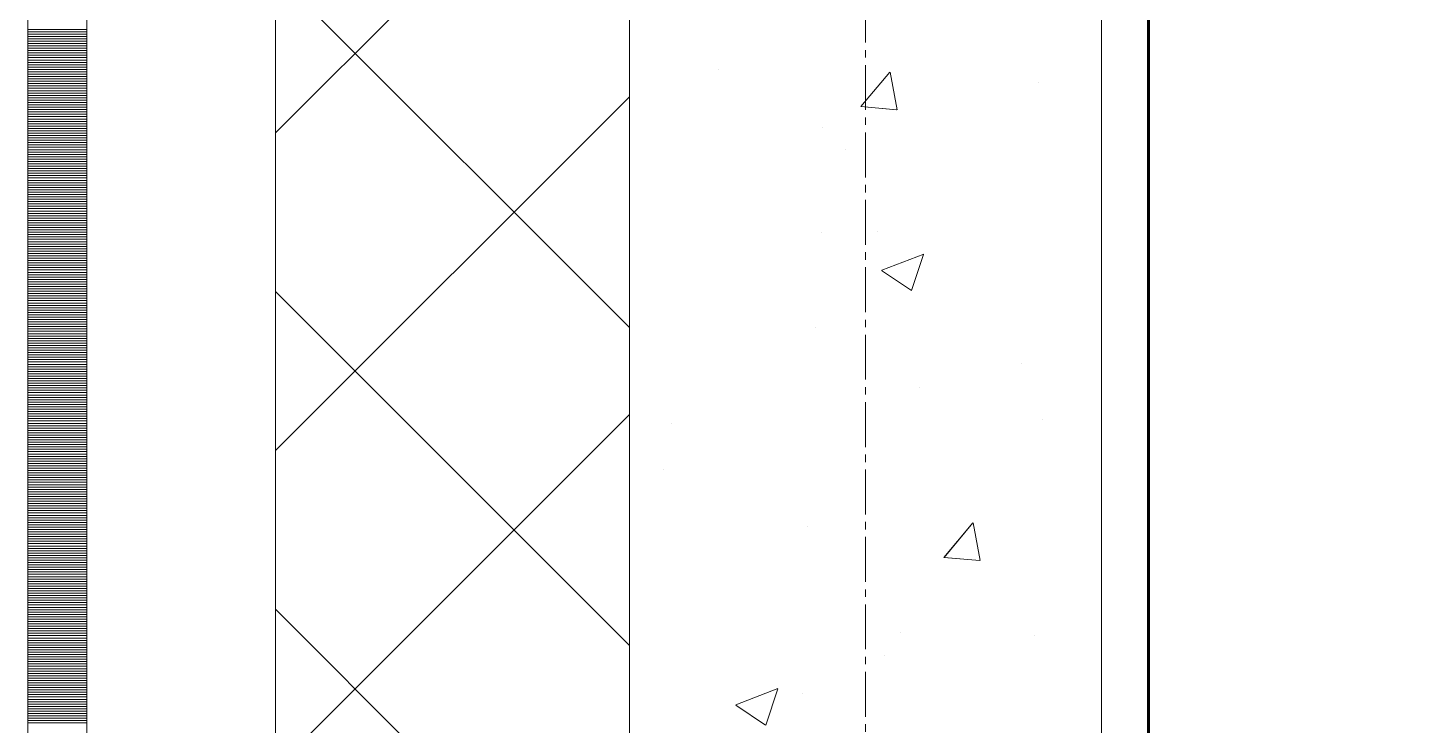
# Model space of a CAD drawing. Header units: millimetres. Extents: x 470010 to 1231400, y -134005 to 421770.
# Drawn here: x 672519 to 673107, y -64565 to -64270 of the extents above; entities that cross this region are included whole.
import ezdxf
from ezdxf.enums import TextEntityAlignment as Align

# ---------------------------------------------------------------- set-up
doc = ezdxf.new("R2010")
doc.units = ezdxf.units.MM
doc.linetypes.add('CENTER2', pattern=[28.575, 19.05, -3.175, 3.175, -3.175])
doc.linetypes.add('DASHED', pattern=[19.05, 12.7, -6.35])
doc.layers.get('Defpoints').update_dxf_attribs({"color": 140})
for name, color, linetype, lineweight in [('0) шп потолок', 3, 'Continuous', 60), ('АР_Стены ПЕНОблок', 52, 'Continuous', 20), ('АР_Тонкая', 254, 'Continuous', 5), ('АР_Утеплитель', 31, 'Continuous', 0), ('АР_Штриховка', 8, 'Continuous', 0)]:
    doc.layers.add(name, color=color, linetype=linetype, lineweight=lineweight)
doc.layers.add('АР_Делит', color=120, linetype='Continuous', lineweight=0, plot=False)
doc.layers.add('РД_Оси_100', color=7, linetype='Continuous', lineweight=0, true_color=0x525252)
doc.styles.add('style1', font='ARIALN.TTF')

# ---------------------------------------------------------------- blocks, each defined once
blk = doc.blocks.new('СОШ_2200_АР_ОСИ_М100_28.05.24')
at = {"layer": 'АР_Делит', "color": 251, "linetype": 'DASHED', "true_color": 0x636466}
blk.add_lwpolyline([(114955, 135155), (114955, -355), (93595.036, -355), (93595.036, 13855), (94145, 13855), (94145, 68320), (66055, 68320), (66055, 13857.73), (83455, 13857.73), (83455, -355), (45245, -355), (45245, 13145), (44695, 13145), (44695, 26755), (45245, 26755), (45245, 68320), (20455, 68320), (20455, 26755), (27955, 26755), (27955, 13145), (-355, 13145), (-355, 100855)], dxfattribs=at)
at = {"layer": 'РД_Оси_100', "color": 251, "linetype": 'CENTER2', "true_color": 0x636466}
blk.add_line((0, -6155), (0, 139938.679), dxfattribs=at)
blk = doc.blocks.new('A$C9108343f')
at = {"layer": '0) шп потолок'}
blk.add_lwpolyline([(13624.96, 33565), (7274.96, 33565), (7274.96, 42655), (14854.96, 42655), (14854.96, 33985)], dxfattribs=at)
at = {"layer": 'АР_Стены ПЕНОблок', "color": 18, "linetype": 'Continuous', "lineweight": 20, "true_color": 0x000000}
for p, q in [((7054.96, 97555), (7054.96, 21355)), ((7254.96, 21355), (7254.96, 97555))]:
    blk.add_line(p, q, dxfattribs=at)
at = {"layer": 'АР_Тонкая', "color": 18, "linetype": 'Continuous', "lineweight": 5, "true_color": 0x000000}
for p, q in [((6799.96, 97555), (6799.96, 21355)), ((6824.96, 97555), (6824.96, 21355)), ((6824.96, 21355), (6824.96, 97555)), ((6904.96, 21355), (6904.96, 97555))]:
    blk.add_line(p, q, dxfattribs=at)
at = {"layer": 'АР_Утеплитель', "color": 18, "linetype": 'Continuous', "lineweight": 0, "true_color": 0x000000}
for p, q in [((6904.96, 97555), (6904.96, 21355)), ((7054.96, 21355), (7054.96, 97555))]:
    blk.add_line(p, q, dxfattribs=at)
at = {"layer": 'АР_Штриховка', "color": 18, "linetype": 'Continuous', "lineweight": 0, "true_color": 0x000000}
for p, q in [((6904.96, 36051.91), (7054.96, 36201.91)), ((7054.96, 35969.34), (6904.96, 36119.34)), ((6799.96, 36095.75), (6824.96, 36095.75)), ((6799.96, 36094.75), (6824.96, 36094.75)), ((6799.96, 36093.75), (6824.96, 36093.75)), ((6799.96, 36092.75), (6824.96, 36092.75)), ((6799.96, 36091.75), (6824.96, 36091.75)), ((6799.96, 36090.75), (6824.96, 36090.75)), ((6799.96, 36089.75), (6824.96, 36089.75)), ((6799.96, 36088.75), (6824.96, 36088.75)), ((6799.96, 36087.75), (6824.96, 36087.75)), ((6799.96, 36086.75), (6824.96, 36086.75)), ((6799.96, 36085.75), (6824.96, 36085.75)), ((6799.96, 36084.75), (6824.96, 36084.75)), ((6799.96, 36083.75), (6824.96, 36083.75)), ((6799.96, 36082.75), (6824.96, 36082.75)), ((6799.96, 36081.75), (6824.96, 36081.75)), ((6799.96, 36080.75), (6824.96, 36080.75)), ((6799.96, 36079.75), (6824.96, 36079.75)), ((6799.96, 36078.75), (6824.96, 36078.75)), ((6799.96, 36077.75), (6824.96, 36077.75)), ((6799.96, 36076.75), (6824.96, 36076.75)), ((7092.8, 36078.93), (7092.8, 36078.93)), ((7153.01, 36063), (7165.26, 36077.6)), ((7168.35, 36061.7), (7165.42, 36077.62)), ((6799.96, 36075.75), (6824.96, 36075.75)), ((6799.96, 36074.75), (6824.96, 36074.75)), ((6799.96, 36073.75), (6824.96, 36073.75)), ((6799.96, 36072.75), (6824.96, 36072.75)), ((6799.96, 36071.75), (6824.96, 36071.75)), ((6799.96, 36070.75), (6824.96, 36070.75)), ((7228.39, 36073.2), (7228.39, 36073.2)), ((6799.96, 36069.75), (6824.96, 36069.75)), ((6799.96, 36068.75), (6824.96, 36068.75)), ((6799.96, 36067.75), (6824.96, 36067.75)), ((6799.96, 36066.75), (6824.96, 36066.75)), ((6799.96, 36065.75), (6824.96, 36065.75)), ((6799.96, 36064.75), (6824.96, 36064.75)), ((6904.96, 35917.21), (7054.96, 36067.21)), ((6799.96, 36063.75), (6824.96, 36063.75)), ((6799.96, 36062.75), (6824.96, 36062.75)), ((6799.96, 36061.75), (6824.96, 36061.75)), ((6799.96, 36060.75), (6824.96, 36060.75)), ((6799.96, 36059.75), (6824.96, 36059.75)), ((6799.96, 36058.75), (6824.96, 36058.75)), ((7153.01, 36063), (7168.19, 36061.67)), ((6799.96, 36057.75), (6824.96, 36057.75)), ((6799.96, 36056.75), (6824.96, 36056.75)), ((6799.96, 36055.75), (6824.96, 36055.75)), ((6799.96, 36054.75), (6824.96, 36054.75)), ((6799.96, 36053.75), (6824.96, 36053.75)), ((6799.96, 36052.75), (6824.96, 36052.75)), ((7136.79, 36054.03), (7136.79, 36054.03)), ((6799.96, 36051.75), (6824.96, 36051.75)), ((6799.96, 36050.75), (6824.96, 36050.75)), ((6799.96, 36049.75), (6824.96, 36049.75)), ((6799.96, 36048.75), (6824.96, 36048.75)), ((6799.96, 36047.75), (6824.96, 36047.75)), ((6799.96, 36046.75), (6824.96, 36046.75)), ((6799.96, 36045.75), (6824.96, 36045.75)), ((6799.96, 36044.75), (6824.96, 36044.75)), ((6799.96, 36043.75), (6824.96, 36043.75)), ((6799.96, 36042.75), (6824.96, 36042.75)), ((6799.96, 36041.75), (6824.96, 36041.75)), ((7146.35, 36044.81), (7146.35, 36044.81)), ((6799.96, 36040.75), (6824.96, 36040.75)), ((6799.96, 36039.75), (6824.96, 36039.75)), ((6799.96, 36038.75), (6824.96, 36038.75)), ((6799.96, 36037.75), (6824.96, 36037.75)), ((6799.96, 36036.75), (6824.96, 36036.75)), ((6799.96, 36035.75), (6824.96, 36035.75)), ((6799.96, 36034.75), (6824.96, 36034.75)), ((6799.96, 36033.75), (6824.96, 36033.75)), ((6799.96, 36032.75), (6824.96, 36032.75)), ((6799.96, 36031.75), (6824.96, 36031.75)), ((6799.96, 36030.75), (6824.96, 36030.75)), ((6799.96, 36029.75), (6824.96, 36029.75)), ((6799.96, 36028.75), (6824.96, 36028.75)), ((6799.96, 36027.75), (6824.96, 36027.75)), ((6799.96, 36026.75), (6824.96, 36026.75)), ((6799.96, 36025.75), (6824.96, 36025.75)), ((6799.96, 36024.75), (6824.96, 36024.75)), ((6799.96, 36023.75), (6824.96, 36023.75)), ((6799.96, 36022.75), (6824.96, 36022.75)), ((6799.96, 36021.75), (6824.96, 36021.75)), ((6799.96, 36020.75), (6824.96, 36020.75)), ((6799.96, 36019.75), (6824.96, 36019.75)), ((6799.96, 36018.75), (6824.96, 36018.75)), ((6799.96, 36017.75), (6824.96, 36017.75)), ((6799.96, 36016.75), (6824.96, 36016.75)), ((6799.96, 36015.75), (6824.96, 36015.75)), ((6799.96, 36014.75), (6824.96, 36014.75)), ((6799.96, 36013.75), (6824.96, 36013.75)), ((6799.96, 36012.75), (6824.96, 36012.75)), ((6799.96, 36011.75), (6824.96, 36011.75)), ((6799.96, 36010.75), (6824.96, 36010.75)), ((6799.96, 36009.75), (6824.96, 36009.75)), ((6799.96, 36008.75), (6824.96, 36008.75)), ((6799.96, 36007.75), (6824.96, 36007.75)), ((6799.96, 36006.75), (6824.96, 36006.75)), ((6799.96, 36005.75), (6824.96, 36005.75)), ((7136.36, 36009.49), (7136.36, 36009.49)), ((7160.2, 36010.07), (7160.2, 36010.07)), ((6799.96, 36004.75), (6824.96, 36004.75)), ((6799.96, 36003.75), (6824.96, 36003.75)), ((6799.96, 36002.75), (6824.96, 36002.75)), ((6799.96, 36001.75), (6824.96, 36001.75)), ((6799.96, 36000.75), (6824.96, 36000.75)), ((6799.96, 35999.75), (6824.96, 35999.75)), ((7161.89, 35993.65), (7179.67, 36000.48)), ((7174.48, 35985), (7179.63, 36000.35)), ((6799.96, 35998.75), (6824.96, 35998.75)), ((6799.96, 35997.75), (6824.96, 35997.75)), ((6799.96, 35996.75), (6824.96, 35996.75)), ((6799.96, 35995.75), (6824.96, 35995.75)), ((6799.96, 35994.75), (6824.96, 35994.75)), ((6799.96, 35993.75), (6824.96, 35993.75)), ((6799.96, 35992.75), (6824.96, 35992.75)), ((6799.96, 35991.75), (6824.96, 35991.75)), ((6799.96, 35990.75), (6824.96, 35990.75)), ((6799.96, 35989.75), (6824.96, 35989.75)), ((6799.96, 35988.75), (6824.96, 35988.75)), ((7161.83, 35993.53), (7174.47, 35985)), ((6799.96, 35987.75), (6824.96, 35987.75)), ((6799.96, 35986.75), (6824.96, 35986.75)), ((6799.96, 35985.75), (6824.96, 35985.75)), ((6799.96, 35984.75), (6824.96, 35984.75)), ((6799.96, 35983.75), (6824.96, 35983.75)), ((6799.96, 35982.75), (6824.96, 35982.75)), ((7054.96, 35834.64), (6904.96, 35984.64)), ((6799.96, 35981.75), (6824.96, 35981.75)), ((6799.96, 35980.75), (6824.96, 35980.75)), ((6799.96, 35979.75), (6824.96, 35979.75)), ((6799.96, 35978.75), (6824.96, 35978.75)), ((6799.96, 35977.75), (6824.96, 35977.75)), ((6799.96, 35976.75), (6824.96, 35976.75)), ((6799.96, 35975.75), (6824.96, 35975.75)), ((6799.96, 35974.75), (6824.96, 35974.75)), ((6799.96, 35973.75), (6824.96, 35973.75)), ((6799.96, 35972.75), (6824.96, 35972.75)), ((6799.96, 35971.75), (6824.96, 35971.75)), ((6799.96, 35970.75), (6824.96, 35970.75)), ((6799.96, 35969.75), (6824.96, 35969.75)), ((6799.96, 35968.75), (6824.96, 35968.75)), ((6799.96, 35967.75), (6824.96, 35967.75)), ((6799.96, 35966.75), (6824.96, 35966.75)), ((6799.96, 35965.75), (6824.96, 35965.75)), ((6799.96, 35964.75), (6824.96, 35964.75)), ((7133.7, 35969.48), (7133.7, 35969.48)), ((6799.96, 35963.75), (6824.96, 35963.75)), ((6799.96, 35962.75), (6824.96, 35962.75)), ((6799.96, 35961.75), (6824.96, 35961.75)), ((6799.96, 35960.75), (6824.96, 35960.75)), ((6799.96, 35959.75), (6824.96, 35959.75)), ((6799.96, 35958.75), (6824.96, 35958.75)), ((6799.96, 35957.75), (6824.96, 35957.75)), ((6799.96, 35956.75), (6824.96, 35956.75)), ((6799.96, 35955.75), (6824.96, 35955.75)), ((6799.96, 35954.75), (6824.96, 35954.75)), ((6799.96, 35953.75), (6824.96, 35953.75)), ((6799.96, 35952.75), (6824.96, 35952.75)), ((7221.06, 35954.3), (7221.06, 35954.3)), ((6799.96, 35951.75), (6824.96, 35951.75)), ((6799.96, 35950.75), (6824.96, 35950.75)), ((6799.96, 35949.75), (6824.96, 35949.75)), ((6799.96, 35948.75), (6824.96, 35948.75)), ((6799.96, 35947.75), (6824.96, 35947.75)), ((6799.96, 35946.75), (6824.96, 35946.75)), ((6799.96, 35945.75), (6824.96, 35945.75)), ((6799.96, 35944.75), (6824.96, 35944.75)), ((6799.96, 35943.75), (6824.96, 35943.75)), ((6799.96, 35942.75), (6824.96, 35942.75)), ((6799.96, 35941.75), (6824.96, 35941.75)), ((7177.85, 35944.09), (7177.85, 35944.09)), ((6799.96, 35940.75), (6824.96, 35940.75)), ((6799.96, 35939.75), (6824.96, 35939.75)), ((6799.96, 35938.75), (6824.96, 35938.75)), ((6799.96, 35937.75), (6824.96, 35937.75)), ((6799.96, 35936.75), (6824.96, 35936.75)), ((6799.96, 35935.75), (6824.96, 35935.75)), ((6799.96, 35934.75), (6824.96, 35934.75)), ((6799.96, 35933.75), (6824.96, 35933.75)), ((6799.96, 35932.75), (6824.96, 35932.75)), ((6799.96, 35931.75), (6824.96, 35931.75)), ((6799.96, 35930.75), (6824.96, 35930.75)), ((6799.96, 35929.75), (6824.96, 35929.75)), ((6904.96, 35782.5), (7054.96, 35932.5)), ((7229.95, 35930.43), (7229.95, 35930.43)), ((6799.96, 35928.75), (6824.96, 35928.75)), ((6799.96, 35927.75), (6824.96, 35927.75)), ((6799.96, 35926.75), (6824.96, 35926.75)), ((6799.96, 35925.75), (6824.96, 35925.75)), ((6799.96, 35924.75), (6824.96, 35924.75)), ((6799.96, 35923.75), (6824.96, 35923.75)), ((7072.93, 35928.87), (7072.93, 35928.87)), ((6799.96, 35922.75), (6824.96, 35922.75)), ((6799.96, 35921.75), (6824.96, 35921.75)), ((6799.96, 35920.75), (6824.96, 35920.75)), ((6799.96, 35919.75), (6824.96, 35919.75)), ((6799.96, 35918.75), (6824.96, 35918.75)), ((6799.96, 35917.75), (6824.96, 35917.75)), ((6799.96, 35916.75), (6824.96, 35916.75)), ((6799.96, 35915.75), (6824.96, 35915.75)), ((6799.96, 35914.75), (6824.96, 35914.75)), ((6799.96, 35913.75), (6824.96, 35913.75)), ((6799.96, 35912.75), (6824.96, 35912.75)), ((6799.96, 35911.75), (6824.96, 35911.75)), ((6799.96, 35910.75), (6824.96, 35910.75)), ((6799.96, 35909.75), (6824.96, 35909.75)), ((6799.96, 35908.75), (6824.96, 35908.75)), ((6799.96, 35907.75), (6824.96, 35907.75)), ((6799.96, 35906.75), (6824.96, 35906.75)), ((6799.96, 35905.75), (6824.96, 35905.75)), ((7069.54, 35909.31), (7069.54, 35909.31)), ((6799.96, 35904.75), (6824.96, 35904.75)), ((6799.96, 35903.75), (6824.96, 35903.75)), ((6799.96, 35902.75), (6824.96, 35902.75)), ((6799.96, 35901.75), (6824.96, 35901.75)), ((6799.96, 35900.75), (6824.96, 35900.75)), ((6799.96, 35899.75), (6824.96, 35899.75)), ((6799.96, 35898.75), (6824.96, 35898.75)), ((6799.96, 35897.75), (6824.96, 35897.75)), ((6799.96, 35896.75), (6824.96, 35896.75)), ((6799.96, 35895.75), (6824.96, 35895.75)), ((6799.96, 35894.75), (6824.96, 35894.75)), ((6799.96, 35893.75), (6824.96, 35893.75)), ((6799.96, 35892.75), (6824.96, 35892.75)), ((6799.96, 35891.75), (6824.96, 35891.75)), ((6799.96, 35890.75), (6824.96, 35890.75)), ((6799.96, 35889.75), (6824.96, 35889.75)), ((6799.96, 35888.75), (6824.96, 35888.75)), ((6799.96, 35887.75), (6824.96, 35887.75)), ((6799.96, 35886.75), (6824.96, 35886.75)), ((6799.96, 35885.75), (6824.96, 35885.75)), ((6799.96, 35884.75), (6824.96, 35884.75)), ((6799.96, 35883.75), (6824.96, 35883.75)), ((6799.96, 35882.75), (6824.96, 35882.75)), ((7130.61, 35884.92), (7130.61, 35884.92)), ((7188.25, 35871.95), (7200.5, 35886.54)), ((7203.6, 35870.64), (7200.66, 35886.56)), ((6799.96, 35881.75), (6824.96, 35881.75)), ((6799.96, 35880.75), (6824.96, 35880.75)), ((6799.96, 35879.75), (6824.96, 35879.75)), ((6799.96, 35878.75), (6824.96, 35878.75)), ((6799.96, 35877.75), (6824.96, 35877.75)), ((6799.96, 35876.75), (6824.96, 35876.75)), ((6799.96, 35875.75), (6824.96, 35875.75)), ((6799.96, 35874.75), (6824.96, 35874.75)), ((6799.96, 35873.75), (6824.96, 35873.75)), ((6799.96, 35872.75), (6824.96, 35872.75)), ((6799.96, 35871.75), (6824.96, 35871.75)), ((6799.96, 35870.75), (6824.96, 35870.75)), ((7188.25, 35871.94), (7203.44, 35870.61)), ((6799.96, 35869.75), (6824.96, 35869.75)), ((6799.96, 35868.75), (6824.96, 35868.75)), ((6799.96, 35867.75), (6824.96, 35867.75)), ((6799.96, 35866.75), (6824.96, 35866.75)), ((6799.96, 35865.75), (6824.96, 35865.75)), ((6799.96, 35864.75), (6824.96, 35864.75)), ((6799.96, 35863.75), (6824.96, 35863.75)), ((6799.96, 35862.75), (6824.96, 35862.75)), ((6799.96, 35861.75), (6824.96, 35861.75)), ((6799.96, 35860.75), (6824.96, 35860.75)), ((6799.96, 35859.75), (6824.96, 35859.75)), ((6799.96, 35858.75), (6824.96, 35858.75)), ((6799.96, 35857.75), (6824.96, 35857.75)), ((6799.96, 35856.75), (6824.96, 35856.75)), ((6799.96, 35855.75), (6824.96, 35855.75)), ((6799.96, 35854.75), (6824.96, 35854.75)), ((6799.96, 35853.75), (6824.96, 35853.75)), ((6799.96, 35852.75), (6824.96, 35852.75)), ((6799.96, 35851.75), (6824.96, 35851.75)), ((6799.96, 35850.75), (6824.96, 35850.75)), ((6799.96, 35849.75), (6824.96, 35849.75)), ((6799.96, 35848.75), (6824.96, 35848.75)), ((6799.96, 35847.75), (6824.96, 35847.75)), ((6799.96, 35846.75), (6824.96, 35846.75)), ((7054.96, 35699.94), (6904.96, 35849.94)), ((6799.96, 35845.75), (6824.96, 35845.75)), ((6799.96, 35844.75), (6824.96, 35844.75)), ((6799.96, 35843.75), (6824.96, 35843.75)), ((6799.96, 35842.75), (6824.96, 35842.75)), ((6799.96, 35841.75), (6824.96, 35841.75)), ((6799.96, 35840.75), (6824.96, 35840.75)), ((6799.96, 35839.75), (6824.96, 35839.75)), ((6799.96, 35838.75), (6824.96, 35838.75)), ((6799.96, 35837.75), (6824.96, 35837.75)), ((6799.96, 35836.75), (6824.96, 35836.75)), ((6799.96, 35835.75), (6824.96, 35835.75)), ((7169.94, 35839.99), (7169.94, 35839.99)), ((7226.72, 35838.62), (7226.72, 35838.62)), ((6799.96, 35834.75), (6824.96, 35834.75)), ((6799.96, 35833.75), (6824.96, 35833.75)), ((6799.96, 35832.75), (6824.96, 35832.75)), ((6799.96, 35831.75), (6824.96, 35831.75)), ((6799.96, 35830.75), (6824.96, 35830.75)), ((6799.96, 35829.75), (6824.96, 35829.75)), ((7163.13, 35830.25), (7163.13, 35830.25)), ((6799.96, 35828.75), (6824.96, 35828.75)), ((6799.96, 35827.75), (6824.96, 35827.75)), ((6799.96, 35826.75), (6824.96, 35826.75)), ((6799.96, 35825.75), (6824.96, 35825.75)), ((6799.96, 35824.75), (6824.96, 35824.75)), ((6799.96, 35823.75), (6824.96, 35823.75)), ((6799.96, 35822.75), (6824.96, 35822.75)), ((6799.96, 35821.75), (6824.96, 35821.75)), ((6799.96, 35820.75), (6824.96, 35820.75)), ((6799.96, 35819.75), (6824.96, 35819.75)), ((6799.96, 35818.75), (6824.96, 35818.75)), ((6799.96, 35817.75), (6824.96, 35817.75)), ((6799.96, 35816.75), (6824.96, 35816.75)), ((6799.96, 35815.75), (6824.96, 35815.75)), ((6799.96, 35814.75), (6824.96, 35814.75)), ((6799.96, 35813.75), (6824.96, 35813.75)), ((6799.96, 35812.75), (6824.96, 35812.75)), ((6799.96, 35811.75), (6824.96, 35811.75)), ((7100.09, 35809.47), (7117.87, 35816.29)), ((7112.68, 35800.81), (7117.83, 35816.16)), ((7128.39, 35814.29), (7128.39, 35814.29)), ((6799.96, 35810.75), (6824.96, 35810.75)), ((6799.96, 35809.75), (6824.96, 35809.75)), ((6799.96, 35808.75), (6824.96, 35808.75)), ((6799.96, 35807.75), (6824.96, 35807.75)), ((6799.96, 35806.75), (6824.96, 35806.75)), ((6799.96, 35805.75), (6824.96, 35805.75)), ((7100.03, 35809.34), (7112.66, 35800.82)), ((6799.96, 35804.75), (6824.96, 35804.75)), ((6799.96, 35803.75), (6824.96, 35803.75)), ((6799.96, 35802.75), (6824.96, 35802.75)), ((6799.96, 35801.75), (6824.96, 35801.75))]:
    blk.add_line(p, q, dxfattribs=at)
at = {"layer": 'РД_Оси_100'}
blk.add_blockref('СОШ_2200_АР_ОСИ_М100_28.05.24', (7154.96, 6755), dxfattribs=at)
at = {"layer": 'Defpoints', "color": 18, "true_color": 0x000000, "style": 'style1'}
for p in [(143949.34, 316089.12), (143974.98, 281639.5), (143890.4, 273244.71), (143839.99, 264276.81), (143967.75, 254892.38), (12251.96, 104178.14), (12382.58, 96023.14)]:
    blk.add_attdef('АР-ПОМЕЩЕНИЕ:НАИМЕНОВАНИЕ', text='', height=100, dxfattribs=at).set_placement(p, align=Align.MIDDLE)
at = {"layer": 'Defpoints', "color": 18, "true_color": 0x000000, "style": 'style1', "flags": 8}
for p in [(143951.3, 279099.09), (143848.34, 269251.11), (143875.33, 260094.25), (144049.74, 250824.7), (163419.28, 238153.36), (155897.46, 237965.97), (183037.2, 237965.97), (143342.94, 237876.19)]:
    blk.add_attdef('АР-ПОМЕЩЕНИЕ:НАИМЕНОВАНИЕ', text='', height=100, dxfattribs=at).set_placement(p, align=Align.MIDDLE)

msp = doc.modelspace()

# ---------------------------------------------------------------- linework, layer by layer
at = {"layer": '0) шп потолок'}
msp.add_lwpolyline([(679343.57, -66801.242), (672993.57, -66801.242), (672993.57, -57711.242), (680573.57, -57711.242), (680573.57, -66381.242)], dxfattribs=at)
at = {"layer": 'АР_Стены ПЕНОблок', "color": 18, "linetype": 'Continuous', "lineweight": 20, "true_color": 0x000000}
for p, q in [((672773.57, -2811.242), (672773.57, -79011.242)), ((672973.57, -79011.242), (672973.57, -2811.242))]:
    msp.add_line(p, q, dxfattribs=at)
at = {"layer": 'АР_Тонкая', "color": 18, "linetype": 'Continuous', "lineweight": 5, "true_color": 0x000000}
for p, q in [((672518.57, -2811.242), (672518.57, -79011.242)), ((672543.57, -2811.242), (672543.57, -79011.242)), ((672543.57, -79011.242), (672543.57, -2811.242)), ((672623.57, -79011.242), (672623.57, -2811.242))]:
    msp.add_line(p, q, dxfattribs=at)
at = {"layer": 'АР_Утеплитель', "color": 18, "linetype": 'Continuous', "lineweight": 0, "true_color": 0x000000}
for p, q in [((672623.57, -2811.242), (672623.57, -79011.242)), ((672773.57, -79011.242), (672773.57, -2811.242))]:
    msp.add_line(p, q, dxfattribs=at)
at = {"layer": 'АР_Штриховка', "color": 18, "linetype": 'Continuous', "lineweight": 0, "true_color": 0x000000}
for p, q in [((672623.57, -64314.331), (672773.57, -64164.331)), ((672773.57, -64396.897), (672623.57, -64246.897)), ((672518.57, -64270.492), (672543.57, -64270.492)), ((672518.57, -64271.492), (672543.57, -64271.492)), ((672518.57, -64272.492), (672543.57, -64272.492)), ((672518.57, -64273.492), (672543.57, -64273.492)), ((672518.57, -64274.492), (672543.57, -64274.492)), ((672518.57, -64275.492), (672543.57, -64275.492)), ((672518.57, -64276.492), (672543.57, -64276.492)), ((672518.57, -64277.492), (672543.57, -64277.492)), ((672518.57, -64278.492), (672543.57, -64278.492)), ((672518.57, -64279.492), (672543.57, -64279.492)), ((672518.57, -64280.492), (672543.57, -64280.492)), ((672518.57, -64281.492), (672543.57, -64281.492)), ((672518.57, -64282.492), (672543.57, -64282.492)), ((672518.57, -64283.492), (672543.57, -64283.492)), ((672518.57, -64284.492), (672543.57, -64284.492)), ((672518.57, -64285.492), (672543.57, -64285.492)), ((672518.57, -64286.492), (672543.57, -64286.492)), ((672518.57, -64287.492), (672543.57, -64287.492)), ((672518.57, -64288.492), (672543.57, -64288.492)), ((672518.57, -64289.492), (672543.57, -64289.492)), ((672518.57, -64290.492), (672543.57, -64290.492)), ((672871.623, -64303.239), (672883.868, -64288.646)), ((672886.966, -64304.542), (672884.029, -64288.62)), ((672518.57, -64291.492), (672543.57, -64291.492)), ((672518.57, -64292.492), (672543.57, -64292.492)), ((672518.57, -64293.492), (672543.57, -64293.492)), ((672518.57, -64294.492), (672543.57, -64294.492)), ((672518.57, -64295.492), (672543.57, -64295.492)), ((672518.57, -64296.492), (672543.57, -64296.492)), ((672518.57, -64297.492), (672543.57, -64297.492)), ((672518.57, -64298.492), (672543.57, -64298.492)), ((672518.57, -64299.492), (672543.57, -64299.492)), ((672518.57, -64300.492), (672543.57, -64300.492)), ((672518.57, -64301.492), (672543.57, -64301.492)), ((672518.57, -64302.492), (672543.57, -64302.492)), ((672623.57, -64449.034), (672773.57, -64299.034)), ((672518.57, -64303.492), (672543.57, -64303.492)), ((672518.57, -64304.492), (672543.57, -64304.492)), ((672518.57, -64305.492), (672543.57, -64305.492)), ((672518.57, -64306.492), (672543.57, -64306.492)), ((672518.57, -64307.492), (672543.57, -64307.492)), ((672518.57, -64308.492), (672543.57, -64308.492)), ((672871.623, -64303.243), (672886.805, -64304.571)), ((672518.57, -64309.492), (672543.57, -64309.492)), ((672518.57, -64310.492), (672543.57, -64310.492)), ((672518.57, -64311.492), (672543.57, -64311.492)), ((672518.57, -64312.492), (672543.57, -64312.492)), ((672518.57, -64313.492), (672543.57, -64313.492)), ((672518.57, -64314.492), (672543.57, -64314.492)), ((672518.57, -64315.492), (672543.57, -64315.492)), ((672518.57, -64316.492), (672543.57, -64316.492)), ((672518.57, -64317.492), (672543.57, -64317.492)), ((672518.57, -64318.492), (672543.57, -64318.492)), ((672518.57, -64319.492), (672543.57, -64319.492)), ((672518.57, -64320.492), (672543.57, -64320.492)), ((672518.57, -64321.492), (672543.57, -64321.492)), ((672518.57, -64322.492), (672543.57, -64322.492)), ((672518.57, -64323.492), (672543.57, -64323.492)), ((672518.57, -64324.492), (672543.57, -64324.492)), ((672518.57, -64325.492), (672543.57, -64325.492)), ((672518.57, -64326.492), (672543.57, -64326.492)), ((672518.57, -64327.492), (672543.57, -64327.492)), ((672518.57, -64328.492), (672543.57, -64328.492)), ((672518.57, -64329.492), (672543.57, -64329.492)), ((672518.57, -64330.492), (672543.57, -64330.492)), ((672518.57, -64331.492), (672543.57, -64331.492)), ((672518.57, -64332.492), (672543.57, -64332.492)), ((672518.57, -64333.492), (672543.57, -64333.492)), ((672518.57, -64334.492), (672543.57, -64334.492)), ((672518.57, -64335.492), (672543.57, -64335.492)), ((672518.57, -64336.492), (672543.57, -64336.492)), ((672518.57, -64337.492), (672543.57, -64337.492)), ((672518.57, -64338.492), (672543.57, -64338.492)), ((672518.57, -64339.492), (672543.57, -64339.492)), ((672518.57, -64340.492), (672543.57, -64340.492)), ((672518.57, -64341.492), (672543.57, -64341.492)), ((672518.57, -64342.492), (672543.57, -64342.492)), ((672518.57, -64343.492), (672543.57, -64343.492)), ((672518.57, -64344.492), (672543.57, -64344.492)), ((672518.57, -64345.492), (672543.57, -64345.492)), ((672518.57, -64346.492), (672543.57, -64346.492)), ((672518.57, -64347.492), (672543.57, -64347.492)), ((672518.57, -64348.492), (672543.57, -64348.492)), ((672518.57, -64349.492), (672543.57, -64349.492)), ((672518.57, -64350.492), (672543.57, -64350.492)), ((672518.57, -64351.492), (672543.57, -64351.492)), ((672518.57, -64352.492), (672543.57, -64352.492)), ((672518.57, -64353.492), (672543.57, -64353.492)), ((672518.57, -64354.492), (672543.57, -64354.492)), ((672518.57, -64355.492), (672543.57, -64355.492)), ((672518.57, -64356.492), (672543.57, -64356.492)), ((672518.57, -64357.492), (672543.57, -64357.492)), ((672518.57, -64358.492), (672543.57, -64358.492)), ((672518.57, -64359.492), (672543.57, -64359.492)), ((672518.57, -64360.492), (672543.57, -64360.492)), ((672518.57, -64361.492), (672543.57, -64361.492)), ((672518.57, -64362.492), (672543.57, -64362.492)), ((672518.57, -64363.492), (672543.57, -64363.492)), ((672518.57, -64364.492), (672543.57, -64364.492)), ((672518.57, -64365.492), (672543.57, -64365.492)), ((672518.57, -64366.492), (672543.57, -64366.492)), ((672880.502, -64372.589), (672898.286, -64365.762)), ((672893.089, -64381.242), (672898.24, -64365.893)), ((672518.57, -64367.492), (672543.57, -64367.492)), ((672518.57, -64368.492), (672543.57, -64368.492)), ((672518.57, -64369.492), (672543.57, -64369.492)), ((672518.57, -64370.492), (672543.57, -64370.492)), ((672518.57, -64371.492), (672543.57, -64371.492)), ((672518.57, -64372.492), (672543.57, -64372.492)), ((672880.444, -64372.717), (672893.078, -64381.239)), ((672518.57, -64373.492), (672543.57, -64373.492)), ((672518.57, -64374.492), (672543.57, -64374.492)), ((672518.57, -64375.492), (672543.57, -64375.492)), ((672518.57, -64376.492), (672543.57, -64376.492)), ((672518.57, -64377.492), (672543.57, -64377.492)), ((672518.57, -64378.492), (672543.57, -64378.492)), ((672518.57, -64379.492), (672543.57, -64379.492)), ((672518.57, -64380.492), (672543.57, -64380.492)), ((672518.57, -64381.492), (672543.57, -64381.492)), ((672518.57, -64382.492), (672543.57, -64382.492)), ((672518.57, -64383.492), (672543.57, -64383.492)), ((672518.57, -64384.492), (672543.57, -64384.492)), ((672773.57, -64531.601), (672623.57, -64381.601)), ((672518.57, -64385.492), (672543.57, -64385.492)), ((672518.57, -64386.492), (672543.57, -64386.492)), ((672518.57, -64387.492), (672543.57, -64387.492)), ((672518.57, -64388.492), (672543.57, -64388.492)), ((672518.57, -64389.492), (672543.57, -64389.492)), ((672518.57, -64390.492), (672543.57, -64390.492)), ((672518.57, -64391.492), (672543.57, -64391.492)), ((672518.57, -64392.492), (672543.57, -64392.492)), ((672518.57, -64393.492), (672543.57, -64393.492)), ((672518.57, -64394.492), (672543.57, -64394.492)), ((672518.57, -64395.492), (672543.57, -64395.492)), ((672518.57, -64396.492), (672543.57, -64396.492)), ((672518.57, -64397.492), (672543.57, -64397.492)), ((672518.57, -64398.492), (672543.57, -64398.492)), ((672518.57, -64399.492), (672543.57, -64399.492)), ((672518.57, -64400.492), (672543.57, -64400.492)), ((672518.57, -64401.492), (672543.57, -64401.492)), ((672518.57, -64402.492), (672543.57, -64402.492)), ((672518.57, -64403.492), (672543.57, -64403.492)), ((672518.57, -64404.492), (672543.57, -64404.492)), ((672518.57, -64405.492), (672543.57, -64405.492)), ((672518.57, -64406.492), (672543.57, -64406.492)), ((672518.57, -64407.492), (672543.57, -64407.492)), ((672518.57, -64408.492), (672543.57, -64408.492)), ((672518.57, -64409.492), (672543.57, -64409.492)), ((672518.57, -64410.492), (672543.57, -64410.492)), ((672518.57, -64411.492), (672543.57, -64411.492)), ((672518.57, -64412.492), (672543.57, -64412.492)), ((672518.57, -64413.492), (672543.57, -64413.492)), ((672518.57, -64414.492), (672543.57, -64414.492)), ((672518.57, -64415.492), (672543.57, -64415.492)), ((672518.57, -64416.492), (672543.57, -64416.492)), ((672518.57, -64417.492), (672543.57, -64417.492)), ((672518.57, -64418.492), (672543.57, -64418.492)), ((672518.57, -64419.492), (672543.57, -64419.492)), ((672518.57, -64420.492), (672543.57, -64420.492)), ((672518.57, -64421.492), (672543.57, -64421.492)), ((672518.57, -64422.492), (672543.57, -64422.492)), ((672518.57, -64423.492), (672543.57, -64423.492)), ((672518.57, -64424.492), (672543.57, -64424.492)), ((672518.57, -64425.492), (672543.57, -64425.492)), ((672518.57, -64426.492), (672543.57, -64426.492)), ((672518.57, -64427.492), (672543.57, -64427.492)), ((672518.57, -64428.492), (672543.57, -64428.492)), ((672518.57, -64429.492), (672543.57, -64429.492)), ((672518.57, -64430.492), (672543.57, -64430.492)), ((672518.57, -64431.492), (672543.57, -64431.492)), ((672518.57, -64432.492), (672543.57, -64432.492)), ((672518.57, -64433.492), (672543.57, -64433.492)), ((672518.57, -64434.492), (672543.57, -64434.492)), ((672518.57, -64435.492), (672543.57, -64435.492)), ((672518.57, -64436.492), (672543.57, -64436.492)), ((672518.57, -64437.492), (672543.57, -64437.492)), ((672623.57, -64583.738), (672773.57, -64433.738)), ((672518.57, -64438.492), (672543.57, -64438.492)), ((672518.57, -64439.492), (672543.57, -64439.492)), ((672518.57, -64440.492), (672543.57, -64440.492)), ((672518.57, -64441.492), (672543.57, -64441.492)), ((672518.57, -64442.492), (672543.57, -64442.492)), ((672518.57, -64443.492), (672543.57, -64443.492)), ((672518.57, -64444.492), (672543.57, -64444.492)), ((672518.57, -64445.492), (672543.57, -64445.492)), ((672518.57, -64446.492), (672543.57, -64446.492)), ((672518.57, -64447.492), (672543.57, -64447.492)), ((672518.57, -64448.492), (672543.57, -64448.492)), ((672518.57, -64449.492), (672543.57, -64449.492)), ((672518.57, -64450.492), (672543.57, -64450.492)), ((672518.57, -64451.492), (672543.57, -64451.492)), ((672518.57, -64452.492), (672543.57, -64452.492)), ((672518.57, -64453.492), (672543.57, -64453.492)), ((672518.57, -64454.492), (672543.57, -64454.492)), ((672518.57, -64455.492), (672543.57, -64455.492)), ((672518.57, -64456.492), (672543.57, -64456.492)), ((672518.57, -64457.492), (672543.57, -64457.492)), ((672518.57, -64458.492), (672543.57, -64458.492)), ((672518.57, -64459.492), (672543.57, -64459.492)), ((672518.57, -64460.492), (672543.57, -64460.492)), ((672518.57, -64461.492), (672543.57, -64461.492)), ((672518.57, -64462.492), (672543.57, -64462.492)), ((672518.57, -64463.492), (672543.57, -64463.492)), ((672518.57, -64464.492), (672543.57, -64464.492)), ((672518.57, -64465.492), (672543.57, -64465.492)), ((672518.57, -64466.492), (672543.57, -64466.492)), ((672518.57, -64467.492), (672543.57, -64467.492)), ((672518.57, -64468.492), (672543.57, -64468.492)), ((672518.57, -64469.492), (672543.57, -64469.492)), ((672518.57, -64470.492), (672543.57, -64470.492)), ((672518.57, -64471.492), (672543.57, -64471.492)), ((672518.57, -64472.492), (672543.57, -64472.492)), ((672518.57, -64473.492), (672543.57, -64473.492)), ((672518.57, -64474.492), (672543.57, -64474.492)), ((672518.57, -64475.492), (672543.57, -64475.492)), ((672518.57, -64476.492), (672543.57, -64476.492)), ((672518.57, -64477.492), (672543.57, -64477.492)), ((672518.57, -64478.492), (672543.57, -64478.492)), ((672518.57, -64479.492), (672543.57, -64479.492)), ((672518.57, -64480.492), (672543.57, -64480.492)), ((672518.57, -64481.492), (672543.57, -64481.492)), ((672518.57, -64482.492), (672543.57, -64482.492)), ((672518.57, -64483.492), (672543.57, -64483.492)), ((672518.57, -64484.492), (672543.57, -64484.492)), ((672906.866, -64494.296), (672919.112, -64479.703)), ((672922.209, -64495.599), (672919.272, -64479.677)), ((672518.57, -64485.492), (672543.57, -64485.492)), ((672518.57, -64486.492), (672543.57, -64486.492)), ((672518.57, -64487.492), (672543.57, -64487.492)), ((672518.57, -64488.492), (672543.57, -64488.492)), ((672518.57, -64489.492), (672543.57, -64489.492)), ((672518.57, -64490.492), (672543.57, -64490.492)), ((672518.57, -64491.492), (672543.57, -64491.492)), ((672518.57, -64492.492), (672543.57, -64492.492)), ((672518.57, -64493.492), (672543.57, -64493.492)), ((672518.57, -64494.492), (672543.57, -64494.492)), ((672518.57, -64495.492), (672543.57, -64495.492)), ((672518.57, -64496.492), (672543.57, -64496.492)), ((672906.866, -64494.3), (672922.048, -64495.628)), ((672518.57, -64497.492), (672543.57, -64497.492)), ((672518.57, -64498.492), (672543.57, -64498.492)), ((672518.57, -64499.492), (672543.57, -64499.492)), ((672518.57, -64500.492), (672543.57, -64500.492)), ((672518.57, -64501.492), (672543.57, -64501.492)), ((672518.57, -64502.492), (672543.57, -64502.492)), ((672518.57, -64503.492), (672543.57, -64503.492)), ((672518.57, -64504.492), (672543.57, -64504.492)), ((672518.57, -64505.492), (672543.57, -64505.492)), ((672518.57, -64506.492), (672543.57, -64506.492)), ((672518.57, -64507.492), (672543.57, -64507.492)), ((672518.57, -64508.492), (672543.57, -64508.492)), ((672518.57, -64509.492), (672543.57, -64509.492)), ((672518.57, -64510.492), (672543.57, -64510.492)), ((672518.57, -64511.492), (672543.57, -64511.492)), ((672518.57, -64512.492), (672543.57, -64512.492)), ((672518.57, -64513.492), (672543.57, -64513.492)), ((672518.57, -64514.492), (672543.57, -64514.492)), ((672518.57, -64515.492), (672543.57, -64515.492)), ((672518.57, -64516.492), (672543.57, -64516.492)), ((672518.57, -64517.492), (672543.57, -64517.492)), ((672518.57, -64518.492), (672543.57, -64518.492)), ((672518.57, -64519.492), (672543.57, -64519.492)), ((672773.57, -64666.305), (672623.57, -64516.305)), ((672518.57, -64520.492), (672543.57, -64520.492)), ((672518.57, -64521.492), (672543.57, -64521.492)), ((672518.57, -64522.492), (672543.57, -64522.492)), ((672518.57, -64523.492), (672543.57, -64523.492)), ((672518.57, -64524.492), (672543.57, -64524.492)), ((672518.57, -64525.492), (672543.57, -64525.492)), ((672518.57, -64526.492), (672543.57, -64526.492)), ((672518.57, -64527.492), (672543.57, -64527.492)), ((672518.57, -64528.492), (672543.57, -64528.492)), ((672518.57, -64529.492), (672543.57, -64529.492)), ((672518.57, -64530.492), (672543.57, -64530.492)), ((672518.57, -64531.492), (672543.57, -64531.492)), ((672518.57, -64532.492), (672543.57, -64532.492)), ((672518.57, -64533.492), (672543.57, -64533.492)), ((672518.57, -64534.492), (672543.57, -64534.492)), ((672518.57, -64535.492), (672543.57, -64535.492)), ((672518.57, -64536.492), (672543.57, -64536.492)), ((672518.57, -64537.492), (672543.57, -64537.492)), ((672518.57, -64538.492), (672543.57, -64538.492)), ((672518.57, -64539.492), (672543.57, -64539.492)), ((672518.57, -64540.492), (672543.57, -64540.492)), ((672518.57, -64541.492), (672543.57, -64541.492)), ((672518.57, -64542.492), (672543.57, -64542.492)), ((672518.57, -64543.492), (672543.57, -64543.492)), ((672518.57, -64544.492), (672543.57, -64544.492)), ((672518.57, -64545.492), (672543.57, -64545.492)), ((672518.57, -64546.492), (672543.57, -64546.492)), ((672518.57, -64547.492), (672543.57, -64547.492)), ((672518.57, -64548.492), (672543.57, -64548.492)), ((672518.57, -64549.492), (672543.57, -64549.492)), ((672518.57, -64550.492), (672543.57, -64550.492)), ((672518.57, -64551.492), (672543.57, -64551.492)), ((672518.57, -64552.492), (672543.57, -64552.492)), ((672518.57, -64553.492), (672543.57, -64553.492)), ((672518.57, -64554.492), (672543.57, -64554.492)), ((672518.57, -64555.492), (672543.57, -64555.492)), ((672818.7, -64556.777), (672836.484, -64549.95)), ((672831.287, -64565.43), (672836.438, -64550.081)), ((672518.57, -64556.492), (672543.57, -64556.492)), ((672518.57, -64557.492), (672543.57, -64557.492)), ((672518.57, -64558.492), (672543.57, -64558.492)), ((672518.57, -64559.492), (672543.57, -64559.492)), ((672518.57, -64560.492), (672543.57, -64560.492)), ((672518.57, -64561.492), (672543.57, -64561.492)), ((672818.642, -64556.905), (672831.276, -64565.427)), ((672518.57, -64562.492), (672543.57, -64562.492)), ((672518.57, -64563.492), (672543.57, -64563.492)), ((672518.57, -64564.492), (672543.57, -64564.492))]:
    msp.add_line(p, q, dxfattribs=at)

# ---------------------------------------------------------------- block references
msp.add_blockref('A$C9108343f', (665718.612, -100366.242))
at = {"layer": 'РД_Оси_100'}
msp.add_blockref('СОШ_2200_АР_ОСИ_М100_28.05.24', (672873.57, -93611.242), dxfattribs=at)

doc.saveas('drawing.dxf')
